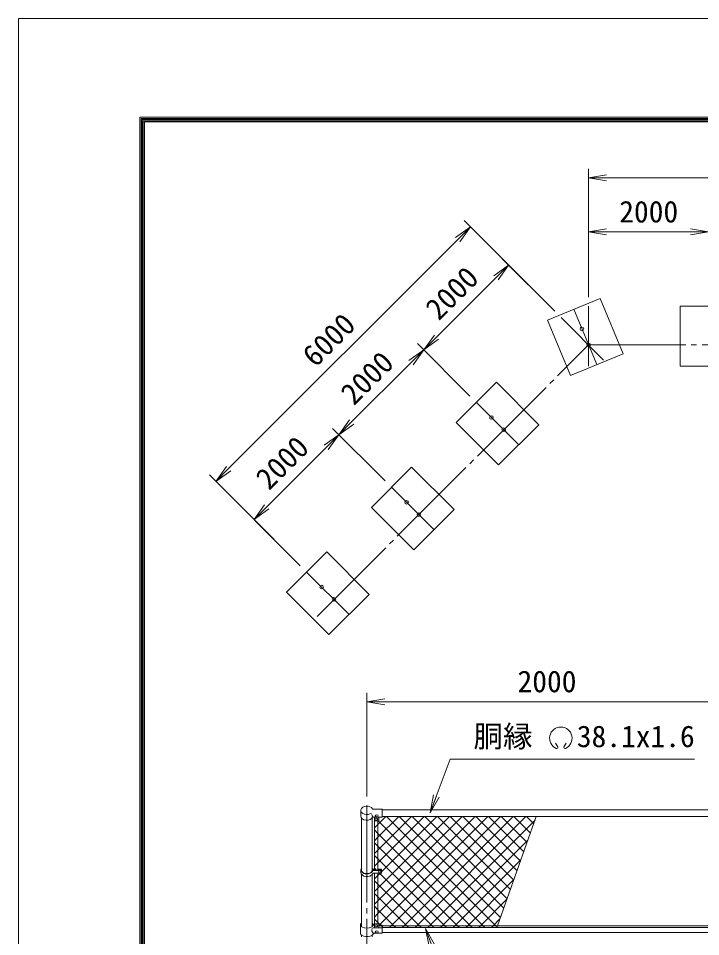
# Model space of a CAD drawing. Units: millimetres, scale not verified, with parts at other scales. Extents: x -10500 to 10500, y -7425 to 7425.
# Drawn here: x -10500 to -6710, y 2321 to 7425 of the extents above; entities that cross this region are included whole.
import ezdxf
from ezdxf.enums import TextEntityAlignment as Align

# ---------------------------------------------------------------- set-up
doc = ezdxf.new("R2010")
doc.units = ezdxf.units.MM
doc.header["$LTSCALE"] = 30
doc.linetypes.add('LONG_CHAIN', pattern=[21, 18, -1, 1, -1])
for name, color, linetype, lineweight in [('0-0_D-TTL', 7, 'Continuous', 9), ('0-2_D-STR-TXT', 7, 'Continuous', 9), ('0-4_D-STR1', 1, 'Continuous', 9), ('0-5_D-STR4', 7, 'Continuous', 9), ('0-7_D-BMK', 2, 'LONG_CHAIN', 9), ('0-8_D-STR-DIM', 7, 'Continuous', 9), ('0-9_0', 7, 'Continuous', 9), ('0-A_D-STR3', 3, 'Continuous', 9), ('0-B_D-STR2', 7, 'Continuous', 9)]:
    doc.layers.add(name, color=color, linetype=linetype, lineweight=lineweight)
doc.styles.add('ＭＳ ゴシック', font='')
doc.styles.get('ＭＳ ゴシック').set_extended_font_data('MS Gothic')

# ---------------------------------------------------------------- blocks, each defined once
blk = doc.blocks.new('_Open')
at = {"layer": '0-9_0'}
blk.add_line((-30, 5), (0, 0), dxfattribs=at)
blk.add_lwpolyline([(-30, -5), (0, 0), (-30, 0)], dxfattribs=at)

msp = doc.modelspace()

# ---------------------------------------------------------------- linework, layer by layer
at = {"layer": '0-0_D-TTL', "color": 2}
msp.add_lwpolyline([(-10500, 7425), (10500, 7425), (10500, -7425), (-10500, -7425)], close=True, dxfattribs=at)
at = {"layer": '0-0_D-TTL'}
for points in [[(-9825, 6875), (9825, 6875), (9825, -6875), (-9825, -6875)], [(-9818.75, 6868.75), (9818.75, 6868.75), (9818.75, -6868.75), (-9818.75, -6868.75)], [(-9812.5, 6862.5), (9812.5, 6862.5), (9812.5, -6862.5), (-9812.5, -6862.5)], [(-9806.25, 6856.25), (9806.25, 6856.25), (9806.25, -6856.25), (-9806.25, -6856.25)], [(-9800, 6850), (9800, 6850), (9800, -6850), (-9800, -6850)]]:
    msp.add_lwpolyline(points, close=True, dxfattribs=at)
at = {"layer": '0-2_D-STR-TXT'}
for p, q in [((-7504.27, 3376.02), (-7515.78, 3395.97)), ((-7469.59, 3376.02), (-7458.07, 3395.97))]:
    msp.add_line(p, q, dxfattribs=at)
for points in [[(-6744.8, 3306.6), (-8102.03, 3306.6), (-8212.77, 3010.95)], [(-6744.8, 2001.42), (-8102.03, 2001.42), (-8237.87, 2364.09)]]:
    msp.add_lwpolyline(points, dxfattribs=at)
for centre, radius, start, end in [((-7486.93, 3423.69), 62.51, 294.32478, 245.67522), ((-7509.96, 3372.57), 6.58, 245.67522, 30), ((-7463.89, 3372.57), 6.58, 150, 294.32478)]:
    msp.add_arc(centre, radius, start, end, dxfattribs=at)
at = {"layer": '0-4_D-STR1'}
for p, q in [((-8479.32, 3026.47), (-6649.32, 3026.47)), ((-8594.57, 2689.71), (-8594.57, 2981.09)), ((-8534.07, 2689.71), (-8534.07, 2981.09)), ((-8479.32, 2988.37), (-6649.32, 2988.37)), ((-8594.57, 2376.75), (-8594.57, 2668.7)), ((-8534.07, 2376.75), (-8534.07, 2668.7)), ((-8479.32, 2381.66), (-6649.32, 2381.66)), ((-8479.32, 2372.07), (-6649.32, 2372.07)), ((-8594.57, 2320), (-8594.57, 2329.16)), ((-8534.07, 2320), (-8534.07, 2329.16)), ((-8479.32, 2343.56), (-6649.32, 2343.56))]:
    msp.add_line(p, q, dxfattribs=at)
for centre in [(-7369.69, 5698.86), (-7332.69, 5609.55), (-7872.45, 5206.5), (-7804.1, 5138.14), (-8343.86, 4735.09), (-8275.5, 4666.74), (-8815.26, 4263.69), (-8746.91, 4195.34)]:
    msp.add_circle(centre, 10.08, dxfattribs=at)
at = {"layer": '0-5_D-STR4'}
for points in [[(-7561.25, 5747.59), (-7268.69, 5868.77), (-7141.13, 5560.81), (-7433.69, 5439.63)], [(-6824.36, 5824.55), (-6507.69, 5824.55), (-6507.69, 5491.22), (-6824.36, 5491.22)], [(-7844.17, 5402.13), (-8068.08, 5178.21), (-7832.38, 4942.51), (-7608.47, 5166.43)], [(-8315.57, 4930.73), (-8539.49, 4706.81), (-8303.79, 4471.11), (-8079.87, 4695.02)], [(-8786.98, 4459.32), (-9010.89, 4235.4), (-8775.19, 3999.7), (-8551.27, 4223.62)]]:
    msp.add_lwpolyline(points, close=True, dxfattribs=at)
at = {"layer": '0-7_D-BMK'}
for p, q in [((-7332.69, 5824.55), (-7332.69, 5491.22)), ((-7414.97, 5808.18), (-7287.41, 5500.22)), ((-7484.72, 5761.58), (-7249.02, 5525.87)), ((-7956.13, 5290.17), (-7720.42, 5054.47)), ((-8427.53, 4818.77), (-8191.83, 4583.07)), ((-8898.94, 4347.36), (-8663.23, 4111.66)), ((-8564.32, 3050), (-8564.32, -4535))]:
    msp.add_line(p, q, dxfattribs=at)
msp.add_lwpolyline([(-8841.19, 4101.05), (-7332.69, 5609.55), (-3999.36, 5609.55), (-2490.87, 4101.05)], dxfattribs=at)
at = {"layer": '0-8_D-STR-DIM'}
for p, q in [((-7332.69, 5874.55), (-7332.69, 6587.99)), ((-7232.69, 6537.99), (-4099.36, 6537.99)), ((-7520.08, 5796.93), (-8024.3, 6301.16)), ((-7332.69, 5874.55), (-7332.69, 6287.63)), ((-7232.69, 6237.63), (-6766.03, 6237.63)), ((-9332.45, 4922.3), (-8059.66, 6195.09)), ((-7520.08, 5796.93), (-7812.17, 6089.02)), ((-8177.51, 5652.97), (-7847.52, 5982.96)), ((-7991.48, 5325.53), (-8283.57, 5617.62)), ((-7991.48, 5325.53), (-8283.57, 5617.62)), ((-8648.91, 5181.57), (-8318.93, 5511.55)), ((-8462.89, 4854.12), (-8754.98, 5146.21)), ((-8462.89, 4854.12), (-8754.98, 5146.21)), ((-9120.32, 4710.17), (-8790.33, 5040.15)), ((-8934.29, 4382.72), (-9438.51, 4886.94)), ((-8934.29, 4382.72), (-9226.38, 4674.81)), ((-8564.32, 3100), (-8564.32, 3676.47)), ((-8464.32, 3626.47), (-6664.32, 3626.47))]:
    msp.add_line(p, q, dxfattribs=at)
at = {"layer": '0-A_D-STR3'}
for p, q in [((-8597.67, 3022.87), (-8597.67, 2991.73)), ((-8529.02, 3029.12), (-8479.32, 3029.12)), ((-8479.32, 2985.72), (-8479.32, 3029.12)), ((-8532.31, 2985.11), (-8529.32, 2985.72)), ((-8529.32, 2985.72), (-8479.32, 2985.72)), ((-8522.32, 2966.71), (-8522.32, 2985.72)), ((-8521.82, 2690.85), (-8521.82, 2965.39)), ((-8520.32, 2964.71), (-8499.32, 2964.71)), ((-8502.82, 2690.85), (-8502.82, 2964.71)), ((-8497.32, 2966.71), (-8497.32, 2985.72)), ((-8597.12, 2692.44), (-8597.12, 2677.59)), ((-8533.47, 2669.78), (-8528.91, 2673.86)), ((-8531.84, 2695.66), (-8521.82, 2695.66)), ((-8531.84, 2689.22), (-8482.32, 2689.22)), ((-8521.82, 2694.03), (-8531.52, 2694.03)), ((-8482.32, 2690.85), (-8531.52, 2690.85)), ((-8527.58, 2674.38), (-8482.32, 2674.38)), ((-8521.82, 2392.34), (-8521.82, 2674.38)), ((-8502.82, 2695.66), (-8482.32, 2695.66)), ((-8482.32, 2694.03), (-8502.82, 2694.03)), ((-8502.82, 2393.02), (-8502.82, 2674.38)), ((-8482.32, 2695.66), (-8482.32, 2674.38)), ((-8600.42, 2387.61), (-8600.42, 2338.23)), ((-8600.42, 2387), (-8600.42, 2338.23)), ((-8524.52, 2384.61), (-8530.52, 2392.64)), ((-8530.52, 2370.44), (-8479.32, 2370.44)), ((-8522.32, 2380.45), (-8526.32, 2380.45)), ((-8524.52, 2384.61), (-8522.32, 2384.61)), ((-8522.32, 2392.79), (-8522.32, 2370.44)), ((-8520.32, 2393.02), (-8499.32, 2393.02)), ((-8502.82, 2394.79), (-8499.32, 2394.79)), ((-8497.32, 2392.79), (-8497.32, 2370.44)), ((-8497.32, 2384.61), (-8479.32, 2384.61)), ((-8479.32, 2380.45), (-8497.32, 2380.45)), ((-8479.32, 2340.61), (-8479.32, 2384.61)), ((-8524.52, 2340.61), (-8530.52, 2332.58)), ((-8524.52, 2340.61), (-8479.32, 2340.61))]:
    msp.add_line(p, q, dxfattribs=at)
for centre, radius, start, end in [((-8529.02, 3034.12), 5, 209.57458, 270), ((-8514.56, 3002.3), 22.6, 187.65953, 225.20187), ((-8520.32, 2966.71), 2, 180, 270), ((-8499.32, 2966.71), 2, 270, 0), ((-8527.58, 2672.38), 2, 90, 131.89291), ((-8517.25, 2356.57), 19.2, 151.1736, 234.22449), ((-8520.32, 2392.79), 2, 138.59038, 180), ((-8520.32, 2391.02), 2, 90, 180), ((-8499.32, 2392.79), 2, 0, 90), ((-8499.32, 2391.02), 2, 0, 90)]:
    msp.add_arc(centre, radius, start, end, dxfattribs=at)
for centre, major_axis, ratio, start_param, end_param in [((-8564.32, 3022.87), (-33.35, 0), 0.707107, 3.5232, 8.7266286), ((-8564.32, 2991.73), (-33.35, 0), 0.707107, 6.2831853, 9.1405716), ((-8564.32, 2692.44), (-32.8, 0), 0.701717, 5.8862655, 9.2845337), ((-8564.32, 2677.59), (-32.8, 0), 0.701717, 6.2831853, 9.0783105), ((-8564.32, 2692.44), (-30.5, 0), 0.701311, 6.1550608, 9.5529025), ((-8564.32, 2692.44), (-32.8, 0), 0.701717, 3.2818369, 3.5385125), ((-8564.32, 2386.41), (-36.12, 0), 0.489413, 5.7050499, 10.0029133), ((-8564.32, 2338.82), (-36.12, 0), 0.489413, 0.0333908, 2.781222)]:
    msp.add_ellipse(centre, major_axis=major_axis, ratio=ratio, start_param=start_param, end_param=end_param, dxfattribs=at)
for centre, major_axis in [((-8512.32, 2973.36), (8, 0)), ((-8509.32, 2992.08), (8, 0)), ((-8494.32, 2681.8), (-8, 0)), ((-8512.32, 2381), (-8, 0)), ((-8509.32, 2347.06), (-8, 0))]:
    msp.add_ellipse(centre, major_axis=major_axis, ratio=0.707107, dxfattribs=at)
at = {"layer": '0-B_D-STR2'}
for p, q in [((-8502.82, 2943.87), (-8458.31, 2988.37)), ((-8502.82, 2873.15), (-8387.6, 2988.37)), ((-8502.82, 2802.44), (-8316.89, 2988.37)), ((-8502.82, 2731.73), (-8246.18, 2988.37)), ((-8502.82, 2590.31), (-8104.76, 2988.37)), ((-8502.82, 2519.6), (-8034.05, 2988.37)), ((-8502.82, 2448.89), (-7963.34, 2988.37)), ((-8482.32, 2681.52), (-8175.47, 2988.37)), ((-8428.63, 2381.66), (-7821.92, 2988.37)), ((-7822.51, 2426.78), (-8384.1, 2988.37)), ((-8357.92, 2381.66), (-7751.2, 2988.37)), ((-7803.97, 2478.96), (-8313.39, 2988.37)), ((-8287.2, 2381.66), (-7680.49, 2988.37)), ((-7785.44, 2531.14), (-8242.68, 2988.37)), ((-8216.49, 2381.66), (-7630.35, 2967.81)), ((-7766.91, 2583.32), (-8171.97, 2988.37)), ((-7748.38, 2635.49), (-8101.26, 2988.37)), ((-7729.85, 2687.67), (-8030.55, 2988.37)), ((-7711.31, 2739.85), (-7959.84, 2988.37)), ((-7692.78, 2792.03), (-7889.13, 2988.37)), ((-7674.25, 2844.21), (-7818.41, 2988.37)), ((-7655.72, 2896.39), (-7747.7, 2988.37)), ((-7637.18, 2948.56), (-7676.99, 2988.37)), ((-8521.82, 2924.87), (-8502.82, 2943.87)), ((-8502.82, 2894.96), (-8521.82, 2913.96)), ((-8521.82, 2854.15), (-8502.82, 2873.15)), ((-7989.52, 2381.66), (-8502.82, 2894.96)), ((-8502.82, 2824.25), (-8521.82, 2843.25)), ((-8060.23, 2381.66), (-8502.82, 2824.25)), ((-8145.78, 2381.66), (-7669.3, 2858.15)), ((-8521.82, 2783.44), (-8502.82, 2802.44)), ((-8502.82, 2753.54), (-8521.82, 2772.54)), ((-8521.82, 2712.73), (-8502.82, 2731.73)), ((-8130.94, 2381.66), (-8502.82, 2753.54)), ((-8075.07, 2381.66), (-7708.24, 2748.49)), ((-8510.84, 2690.85), (-8521.82, 2701.83)), ((-8521.82, 2674.38), (-8521.82, 2392.34)), ((-8502.82, 2612.12), (-8521.82, 2631.12)), ((-8272.36, 2381.66), (-8502.82, 2612.12)), ((-8004.36, 2381.66), (-7747.19, 2638.83)), ((-8521.82, 2571.31), (-8502.82, 2590.31)), ((-8502.82, 2541.41), (-8521.82, 2560.41)), ((-8521.82, 2500.6), (-8502.82, 2519.6)), ((-8343.08, 2381.66), (-8502.82, 2541.41)), ((-7933.65, 2381.66), (-7786.14, 2529.17)), ((-8502.82, 2470.7), (-8521.82, 2489.7)), ((-8413.79, 2381.66), (-8502.82, 2470.7)), ((-8521.82, 2429.89), (-8502.82, 2448.89)), ((-7862.94, 2381.66), (-7825.09, 2419.52)), ((-8438.21, 2372.07), (-8428.63, 2381.66)), ((-8404.2, 2372.07), (-8413.79, 2381.66)), ((-8367.5, 2372.07), (-8357.92, 2381.66)), ((-8333.49, 2372.07), (-8343.08, 2381.66)), ((-8296.79, 2372.07), (-8287.2, 2381.66)), ((-8262.78, 2372.07), (-8272.36, 2381.66)), ((-8226.08, 2372.07), (-8216.49, 2381.66)), ((-8155.37, 2372.07), (-8145.78, 2381.66)), ((-8121.36, 2372.07), (-8130.94, 2381.66)), ((-8084.66, 2372.07), (-8075.07, 2381.66)), ((-8050.64, 2372.07), (-8060.23, 2381.66)), ((-8013.95, 2372.07), (-8004.36, 2381.66)), ((-7979.93, 2372.07), (-7989.52, 2381.66)), ((-7943.24, 2372.07), (-7933.65, 2381.66)), ((-7872.53, 2372.07), (-7862.94, 2381.66))]:
    msp.add_line(p, q, dxfattribs=at)
for points in [[(-8521.82, 2965.39), (-8521.82, 2690.85), (-8502.82, 2690.85), (-8502.82, 2964.71), (-8520.32, 2964.71)], [(-8499.32, 2964.71), (-8502.82, 2964.71), (-8502.82, 2695.66), (-8482.32, 2695.66), (-8482.32, 2674.38), (-8502.82, 2674.38), (-8502.82, 2394.79), (-8499.32, 2394.79)], [(-7909.22, 2372.07), (-7918.81, 2381.66), (-8501.86, 2964.71)], [(-8479.32, 2988.37), (-8479.32, 2985.72), (-8497.32, 2985.72), (-8497.32, 2966.71)], [(-8497.32, 2392.79), (-8497.32, 2384.61), (-8479.32, 2384.61), (-8479.32, 2381.66), (-7838.53, 2381.66), (-7623.05, 2988.37), (-8479.32, 2988.37)], [(-8497.32, 2383.68), (-8496.39, 2384.61), (-7892.63, 2988.37)], [(-7841.04, 2374.6), (-7848.1, 2381.66), (-8454.81, 2988.37)], [(-8520.32, 2393.02), (-8502.82, 2393.02), (-8502.82, 2674.38), (-8521.82, 2674.38)], [(-8521.82, 2642.02), (-8502.82, 2661.02), (-8489.47, 2674.38)], [(-8192.07, 2372.07), (-8201.65, 2381.66), (-8494.37, 2674.38)], [(-8474.91, 2372.07), (-8479.32, 2376.49), (-8483.28, 2380.45), (-8487.45, 2384.61), (-8502.82, 2399.99), (-8521.82, 2418.99)]]:
    msp.add_lwpolyline(points, dxfattribs=at)
for points in [[(-8479.32, 2381.66), (-8479.32, 2384.61), (-8497.32, 2384.61), (-8497.32, 2380.45), (-8479.32, 2380.45)], [(-8479.32, 2380.45), (-8497.32, 2380.45), (-8497.32, 2370.44), (-8479.32, 2370.44)], [(-7838.53, 2381.66), (-8479.32, 2381.66), (-8479.32, 2372.07), (-7841.94, 2372.07)]]:
    msp.add_lwpolyline(points, close=True, dxfattribs=at)
for centre, start, end in [((-8520.32, 2966.71), 221.40962, 270), ((-8499.32, 2966.71), 270, 0), ((-8520.32, 2391.02), 90, 138.59038), ((-8499.32, 2392.79), 0, 90)]:
    msp.add_arc(centre, 2, start, end, dxfattribs=at)

# ---------------------------------------------------------------- block references
at = {"layer": '0-2_D-STR-TXT', "xscale": 3.333333, "yscale": 3.333333}
for p, rotation in [((-8213.47, 3009.07), 249.46512), ((-8238.58, 2365.96), 110.53488)]:
    msp.add_blockref('_Open', p, dxfattribs=dict(at, rotation=rotation))
at = {"layer": '0-8_D-STR-DIM', "xscale": 3.333333, "yscale": 3.333333}
for p, rotation in [((-7332.69, 6537.99), 180), ((-7988.94, 6265.8), 45), ((-7332.69, 6237.63), 180), ((-7776.81, 6053.67), 45), ((-8248.22, 5582.26), 225), ((-8248.22, 5582.26), 45), ((-8719.62, 5110.86), 225), ((-8719.62, 5110.86), 45), ((-9403.16, 4851.59), 225), ((-9191.03, 4639.45), 225), ((-8564.32, 3626.47), 180)]:
    msp.add_blockref('_Open', p, dxfattribs=dict(at, rotation=rotation))
msp.add_blockref('_Open', (-6666.03, 6237.63), dxfattribs=at)

# ---------------------------------------------------------------- texts
at = {"layer": '0-2_D-STR-TXT', "style": 'ＭＳ ゴシック'}
msp.add_text('胴縁 \u300038.1x1.6', height=120.3, dxfattribs=at).set_placement((-7972.18, 3338.06), align=Align.BOTTOM_LEFT)
at = {"layer": '0-8_D-STR-DIM', "style": 'ＭＳ ゴシック'}
for p in [(-7162.49, 6254.5), (-7727.44, 3643.34)]:
    msp.add_text('2000', height=120.3, dxfattribs=at).set_placement(p, align=Align.BOTTOM_LEFT)
for s, p in [('2000', (-8139.79, 5714.55)), ('6000', (-8823.77, 5454.83)), ('2000', (-8611.2, 5243.14)), ('2000', (-9082.6, 4771.74))]:
    msp.add_text(s, height=120.3, rotation=45, dxfattribs=at).set_placement(p, align=Align.BOTTOM_LEFT)

doc.saveas('drawing.dxf')
